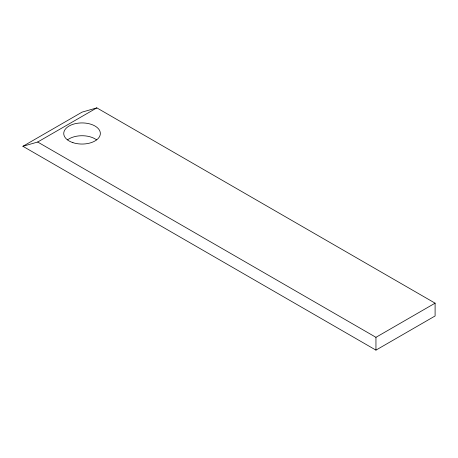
<?xml version="1.0" encoding="UTF-8"?>
<svg xmlns="http://www.w3.org/2000/svg" width="458" height="458" viewBox="0 0 458 458"><rect width="100%" height="100%" fill="white"/><g stroke="black" fill="none" stroke-linecap="round" stroke-linejoin="round"><path stroke-width="0.69" d="M22.9 146.291L82.051 112.141L96.838 107.876L435.1 303.167L435.1 315.974L375.949 350.124L22.9 146.291L37.688 142.026L96.838 107.876M37.688 142.026L375.949 337.317L435.1 303.167M375.949 337.317L375.949 350.124M67.532 139.862A18.297 10.563 0 0 1 96.569 139.862M72.902 142.638A18.297 10.563 0 0 0 100.348 133.49A18.297 10.563 0 0 0 72.902 124.336A18.297 10.563 0 0 0 72.902 142.638"/></g></svg>
